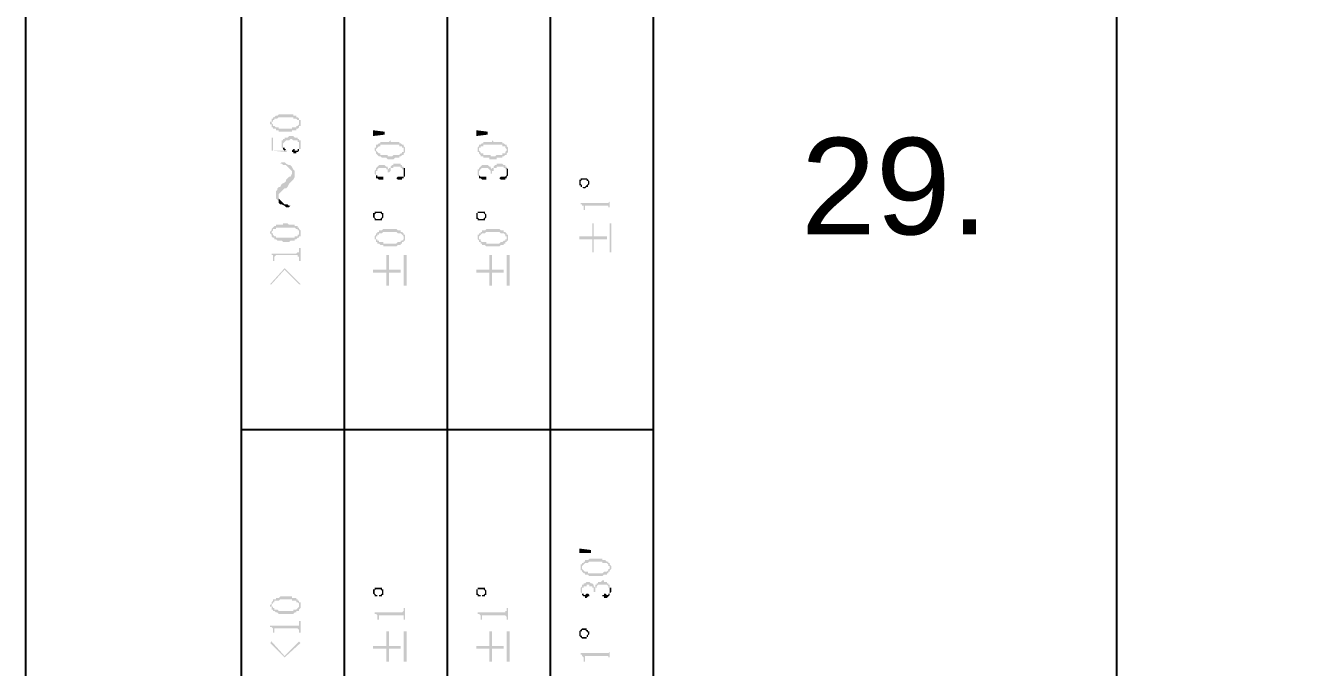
# Model space of a CAD drawing. Header units: millimetres. Extents: x 7018 to 13530, y 4187 to 5692.
# Drawn here: x 8881.97 to 8921.4, y 4761.68 to 4781.64 of the extents above; entities that cross this region are included whole.
import ezdxf

# ---------------------------------------------------------------- set-up
doc = ezdxf.new("R2010")
doc.units = ezdxf.units.MM
doc.styles.get("Standard").update_dxf_attribs({"font": 'arial.ttf'})

msp = doc.modelspace()

# ---------------------------------------------------------------- hatches: boundary and pattern name
at = {"transparency": 33554559}
for points in [[(8889.578, 4778.606), (8889.578, 4778.561), (8889.623, 4778.561), (8889.623, 4778.515), (8889.623, 4778.47), (8889.623, 4778.606), (8889.623, 4778.651), (8889.668, 4778.651), (8889.668, 4778.696), (8889.713, 4778.696), (8889.713, 4778.741), (8889.804, 4778.741), (8889.849, 4778.786), (8890.3, 4778.786), (8890.3, 4778.741), (8890.39, 4778.741), (8890.436, 4778.696), (8890.481, 4778.696), (8890.481, 4778.651), (8890.481, 4778.606), (8890.481, 4778.741), (8890.481, 4778.741), (8890.436, 4778.786), (8890.39, 4778.786), (8890.39, 4778.831), (8890.3, 4778.831), (8890.3, 4778.877), (8889.849, 4778.877), (8889.804, 4778.831), (8889.759, 4778.831), (8889.713, 4778.786), (8889.668, 4778.786), (8889.668, 4778.741), (8889.623, 4778.741), (8889.623, 4778.696), (8889.623, 4778.651), (8889.578, 4778.651)], [(8889.623, 4778.47), (8889.668, 4778.47), (8889.668, 4778.425), (8889.759, 4778.425), (8889.759, 4778.38), (8889.849, 4778.38), (8889.849, 4778.335), (8890.255, 4778.335), (8890.255, 4778.38), (8890.39, 4778.38), (8890.39, 4778.425), (8890.436, 4778.425), (8890.481, 4778.47), (8890.481, 4778.515), (8890.526, 4778.515), (8890.526, 4778.561), (8890.526, 4778.606), (8890.526, 4778.651), (8890.526, 4778.696), (8890.481, 4778.696), (8890.481, 4778.741), (8890.481, 4778.606), (8890.481, 4778.561), (8890.481, 4778.561), (8890.436, 4778.515), (8890.39, 4778.515), (8890.39, 4778.47), (8890.255, 4778.47), (8890.255, 4778.425), (8889.849, 4778.425), (8889.849, 4778.47), (8889.759, 4778.47), (8889.713, 4778.515), (8889.668, 4778.515), (8889.668, 4778.561), (8889.668, 4778.561), (8889.623, 4778.606), (8889.623, 4778.606)], [(8889.623, 4778.154), (8889.623, 4777.748), (8890.075, 4777.703), (8890.12, 4777.748), (8890.075, 4777.748), (8890.075, 4777.793), (8890.029, 4777.748), (8889.668, 4777.748), (8889.668, 4778.154)], [(8889.939, 4777.974), (8889.939, 4777.884), (8889.939, 4777.839), (8889.939, 4777.839), (8889.984, 4777.793), (8889.984, 4777.929), (8889.984, 4777.974), (8889.984, 4777.974), (8890.029, 4778.019), (8890.029, 4778.019), (8890.075, 4778.064), (8890.165, 4778.064), (8890.21, 4778.109), (8890.255, 4778.109), (8890.3, 4778.064), (8890.436, 4778.064), (8890.436, 4778.019), (8890.481, 4778.019), (8890.481, 4777.974), (8890.481, 4777.929), (8890.481, 4777.793), (8890.526, 4777.793), (8890.526, 4777.839), (8890.526, 4777.929), (8890.526, 4777.974), (8890.526, 4778.064), (8890.481, 4778.064), (8890.481, 4778.109), (8890.436, 4778.109), (8890.436, 4778.154), (8890.345, 4778.154), (8890.3, 4778.2), (8890.165, 4778.2), (8890.12, 4778.154), (8890.029, 4778.154), (8890.029, 4778.109), (8889.984, 4778.109), (8889.984, 4778.064), (8889.939, 4778.064), (8889.939, 4778.019)], [(8892.782, 4778.38), (8893.144, 4778.335), (8893.144, 4778.245), (8892.782, 4778.2)], [(8892.828, 4777.748), (8892.828, 4777.748), (8892.873, 4777.703), (8892.873, 4777.658), (8892.873, 4777.793), (8892.873, 4777.793), (8892.918, 4777.839), (8892.918, 4777.839), (8892.963, 4777.884), (8893.008, 4777.884), (8893.008, 4777.929), (8893.595, 4777.929), (8893.595, 4777.884), (8893.685, 4777.884), (8893.685, 4777.839), (8893.73, 4777.839), (8893.73, 4777.793), (8893.73, 4777.748), (8893.73, 4777.929), (8893.685, 4777.929), (8893.64, 4777.974), (8893.595, 4777.974), (8893.595, 4778.019), (8893.324, 4778.019), (8893.324, 4778.064), (8893.324, 4778.064), (8893.279, 4778.019), (8893.008, 4778.019), (8893.008, 4777.974), (8892.963, 4777.974), (8892.918, 4777.929), (8892.873, 4777.929), (8892.873, 4777.884), (8892.873, 4777.839), (8892.828, 4777.839), (8892.828, 4777.793)], [(8895.987, 4778.38), (8896.348, 4778.335), (8896.348, 4778.245), (8895.987, 4778.2)], [(8896.032, 4777.748), (8896.032, 4777.703), (8896.077, 4777.703), (8896.077, 4777.658), (8896.077, 4777.793), (8896.077, 4777.839), (8896.122, 4777.839), (8896.122, 4777.884), (8896.213, 4777.884), (8896.213, 4777.929), (8896.799, 4777.929), (8896.799, 4777.884), (8896.889, 4777.884), (8896.889, 4777.839), (8896.889, 4777.839), (8896.935, 4777.793), (8896.935, 4777.748), (8896.935, 4777.929), (8896.889, 4777.929), (8896.844, 4777.974), (8896.799, 4777.974), (8896.799, 4778.019), (8896.528, 4778.019), (8896.483, 4778.064), (8896.483, 4778.019), (8896.213, 4778.019), (8896.213, 4777.974), (8896.167, 4777.974), (8896.122, 4777.929), (8896.077, 4777.929), (8896.077, 4777.884), (8896.077, 4777.884), (8896.032, 4777.839), (8896.032, 4777.793)], [(8889.984, 4777.793), (8889.984, 4777.793), (8890.029, 4777.748), (8890.029, 4777.748), (8890.075, 4777.793), (8890.029, 4777.793), (8890.029, 4777.839), (8889.984, 4777.839), (8889.984, 4777.884), (8889.984, 4777.929)], [(8890.255, 4777.748), (8890.255, 4777.703), (8890.3, 4777.703), (8890.3, 4777.658), (8890.39, 4777.658), (8890.39, 4777.703), (8890.436, 4777.703), (8890.481, 4777.748), (8890.481, 4777.929), (8890.481, 4777.839), (8890.481, 4777.793), (8890.436, 4777.793), (8890.436, 4777.748), (8890.345, 4777.748), (8890.345, 4777.793), (8890.3, 4777.793)], [(8892.873, 4777.658), (8892.918, 4777.613), (8892.918, 4777.613), (8892.963, 4777.568), (8893.008, 4777.568), (8893.053, 4777.523), (8893.189, 4777.523), (8893.234, 4777.477), (8893.414, 4777.477), (8893.459, 4777.523), (8893.595, 4777.523), (8893.595, 4777.568), (8893.64, 4777.568), (8893.685, 4777.613), (8893.73, 4777.613), (8893.73, 4777.658), (8893.73, 4777.658), (8893.775, 4777.703), (8893.775, 4777.748), (8893.775, 4777.793), (8893.775, 4777.839), (8893.775, 4777.839), (8893.73, 4777.884), (8893.73, 4777.748), (8893.73, 4777.703), (8893.685, 4777.703), (8893.685, 4777.658), (8893.64, 4777.658), (8893.595, 4777.613), (8893.414, 4777.613), (8893.369, 4777.568), (8893.234, 4777.568), (8893.234, 4777.613), (8893.008, 4777.613), (8893.008, 4777.658), (8892.963, 4777.658), (8892.918, 4777.703), (8892.918, 4777.703), (8892.873, 4777.748), (8892.873, 4777.748)], [(8896.077, 4777.658), (8896.122, 4777.613), (8896.122, 4777.568), (8896.213, 4777.568), (8896.213, 4777.523), (8896.393, 4777.523), (8896.393, 4777.477), (8896.619, 4777.477), (8896.619, 4777.523), (8896.799, 4777.523), (8896.799, 4777.568), (8896.844, 4777.568), (8896.889, 4777.613), (8896.935, 4777.613), (8896.935, 4777.658), (8896.935, 4777.658), (8896.98, 4777.703), (8896.98, 4777.748), (8896.98, 4777.793), (8896.98, 4777.839), (8896.98, 4777.839), (8896.935, 4777.884), (8896.935, 4777.748), (8896.935, 4777.748), (8896.889, 4777.703), (8896.889, 4777.658), (8896.799, 4777.658), (8896.799, 4777.613), (8896.619, 4777.613), (8896.574, 4777.568), (8896.438, 4777.568), (8896.438, 4777.613), (8896.213, 4777.613), (8896.213, 4777.658), (8896.122, 4777.658), (8896.122, 4777.703), (8896.122, 4777.703), (8896.077, 4777.748), (8896.077, 4777.748)], [(8889.894, 4777.342), (8889.939, 4777.342), (8889.984, 4777.297), (8890.075, 4777.297), (8890.12, 4777.252), (8890.165, 4777.207), (8890.165, 4777.207), (8890.21, 4777.162), (8890.255, 4777.116), (8890.255, 4776.8), (8890.255, 4776.8), (8890.3, 4776.846), (8890.345, 4776.936), (8890.345, 4777.116), (8890.3, 4777.162), (8890.255, 4777.252), (8890.255, 4777.252), (8890.21, 4777.297), (8890.165, 4777.297), (8890.075, 4777.342), (8890.029, 4777.387), (8889.939, 4777.387)], [(8892.828, 4777.071), (8892.828, 4777.026), (8892.828, 4777.026), (8892.873, 4776.981), (8892.873, 4776.936), (8892.873, 4777.071), (8892.873, 4777.116), (8892.918, 4777.116), (8892.918, 4777.162), (8892.918, 4777.162), (8892.963, 4777.207), (8893.189, 4777.207), (8893.189, 4777.162), (8893.234, 4777.162), (8893.234, 4777.116), (8893.234, 4777.071), (8893.279, 4777.071), (8893.279, 4777.026), (8893.279, 4777.071), (8893.324, 4777.116), (8893.324, 4777.162), (8893.324, 4777.207), (8893.414, 4777.207), (8893.414, 4777.252), (8893.64, 4777.252), (8893.64, 4777.207), (8893.685, 4777.207), (8893.685, 4777.162), (8893.73, 4777.162), (8893.73, 4777.116), (8893.73, 4777.071), (8893.73, 4777.252), (8893.685, 4777.252), (8893.685, 4777.297), (8893.64, 4777.297), (8893.64, 4777.342), (8893.414, 4777.342), (8893.414, 4777.297), (8893.369, 4777.297), (8893.324, 4777.252), (8893.324, 4777.207), (8893.279, 4777.207), (8893.279, 4777.162), (8893.279, 4777.162), (8893.234, 4777.207), (8893.234, 4777.252), (8893.189, 4777.252), (8893.144, 4777.297), (8892.963, 4777.297), (8892.918, 4777.252), (8892.918, 4777.252), (8892.873, 4777.207), (8892.873, 4777.162), (8892.873, 4777.162), (8892.828, 4777.116), (8892.828, 4777.116)], [(8893.505, 4776.891), (8893.505, 4776.891), (8893.55, 4776.846), (8893.685, 4776.846), (8893.685, 4776.891), (8893.73, 4776.891), (8893.73, 4776.936), (8893.775, 4776.936), (8893.775, 4777.026), (8893.775, 4777.071), (8893.775, 4777.116), (8893.775, 4777.207), (8893.73, 4777.207), (8893.73, 4777.026), (8893.73, 4776.981), (8893.73, 4776.936), (8893.55, 4776.936)], [(8896.032, 4777.071), (8896.032, 4777.026), (8896.032, 4776.981), (8896.077, 4776.936), (8896.077, 4777.071), (8896.077, 4777.116), (8896.077, 4777.116), (8896.122, 4777.162), (8896.122, 4777.162), (8896.167, 4777.207), (8896.348, 4777.207), (8896.393, 4777.162), (8896.393, 4777.162), (8896.438, 4777.116), (8896.438, 4777.071), (8896.438, 4777.026), (8896.483, 4777.026), (8896.483, 4777.116), (8896.528, 4777.116), (8896.528, 4777.162), (8896.528, 4777.207), (8896.619, 4777.207), (8896.619, 4777.252), (8896.844, 4777.252), (8896.844, 4777.207), (8896.889, 4777.207), (8896.889, 4777.162), (8896.935, 4777.162), (8896.935, 4777.116), (8896.935, 4777.071), (8896.935, 4777.252), (8896.889, 4777.252), (8896.889, 4777.297), (8896.844, 4777.297), (8896.799, 4777.342), (8896.619, 4777.342), (8896.619, 4777.297), (8896.574, 4777.297), (8896.528, 4777.252), (8896.528, 4777.207), (8896.483, 4777.207), (8896.483, 4777.162), (8896.483, 4777.162), (8896.438, 4777.207), (8896.438, 4777.252), (8896.393, 4777.252), (8896.348, 4777.297), (8896.167, 4777.297), (8896.122, 4777.252), (8896.122, 4777.252), (8896.077, 4777.207), (8896.077, 4777.162), (8896.032, 4777.162), (8896.032, 4777.116), (8896.032, 4777.116)], [(8896.709, 4776.891), (8896.709, 4776.891), (8896.754, 4776.846), (8896.889, 4776.846), (8896.889, 4776.891), (8896.935, 4776.891), (8896.935, 4776.936), (8896.935, 4776.936), (8896.98, 4776.981), (8896.98, 4777.026), (8896.98, 4777.071), (8896.98, 4777.116), (8896.98, 4777.162), (8896.935, 4777.207), (8896.935, 4777.026), (8896.935, 4776.981), (8896.935, 4776.981), (8896.889, 4776.936), (8896.754, 4776.936)], [(8889.759, 4776.349), (8889.759, 4776.259), (8889.804, 4776.214), (8889.849, 4776.169), (8889.849, 4776.394), (8889.894, 4776.439), (8889.939, 4776.485), (8889.984, 4776.53), (8890.029, 4776.575), (8890.075, 4776.575), (8890.12, 4776.62), (8890.165, 4776.71), (8890.165, 4776.71), (8890.21, 4776.755), (8890.255, 4776.8), (8890.255, 4777.071), (8890.255, 4777.026), (8890.21, 4776.936), (8890.165, 4776.936), (8890.12, 4776.891), (8890.075, 4776.846), (8890.075, 4776.8), (8890.029, 4776.755), (8889.939, 4776.71), (8889.939, 4776.71), (8889.894, 4776.62), (8889.849, 4776.62), (8889.804, 4776.575), (8889.804, 4776.53), (8889.759, 4776.485), (8889.759, 4776.439)], [(8892.873, 4776.936), (8892.873, 4776.891), (8892.918, 4776.891), (8892.963, 4776.846), (8893.098, 4776.846), (8893.098, 4776.891), (8893.098, 4776.936), (8892.918, 4776.936), (8892.918, 4776.981), (8892.873, 4776.981), (8892.873, 4777.071)], [(8896.077, 4776.936), (8896.077, 4776.891), (8896.122, 4776.891), (8896.167, 4776.846), (8896.303, 4776.846), (8896.303, 4776.891), (8896.303, 4776.936), (8896.122, 4776.936), (8896.077, 4776.981), (8896.077, 4777.071)], [(8899.191, 4776.755), (8899.191, 4776.71), (8899.191, 4776.665), (8899.236, 4776.665), (8899.236, 4776.755), (8899.236, 4776.8), (8899.236, 4776.8), (8899.281, 4776.846), (8899.417, 4776.846), (8899.417, 4776.8), (8899.462, 4776.8), (8899.462, 4776.62), (8899.462, 4776.665), (8899.462, 4776.665), (8899.507, 4776.71), (8899.507, 4776.755), (8899.507, 4776.8), (8899.462, 4776.846), (8899.462, 4776.846), (8899.417, 4776.891), (8899.236, 4776.891), (8899.236, 4776.846), (8899.191, 4776.846), (8899.191, 4776.8), (8899.191, 4776.8)], [(8899.236, 4776.665), (8899.236, 4776.62), (8899.281, 4776.62), (8899.327, 4776.575), (8899.372, 4776.575), (8899.417, 4776.62), (8899.462, 4776.62), (8899.462, 4776.755), (8899.462, 4776.71), (8899.462, 4776.71), (8899.417, 4776.665), (8899.417, 4776.665), (8899.372, 4776.62), (8899.281, 4776.62), (8899.281, 4776.665), (8899.281, 4776.665), (8899.236, 4776.71), (8899.236, 4776.755), (8899.236, 4776.755)], [(8889.849, 4776.169), (8889.849, 4776.123), (8889.894, 4776.078), (8889.939, 4776.078), (8890.029, 4776.033), (8890.075, 4775.988), (8890.165, 4775.988), (8890.21, 4776.033), (8890.165, 4776.033), (8890.12, 4776.078), (8890.029, 4776.078), (8889.984, 4776.123), (8889.939, 4776.169), (8889.939, 4776.169), (8889.894, 4776.214), (8889.849, 4776.259), (8889.849, 4776.304)], [(8899.236, 4776.123), (8899.236, 4776.078), (8899.281, 4776.078), (8899.281, 4776.033), (8899.327, 4776.033), (8899.327, 4775.943), (8899.327, 4775.898), (8899.372, 4775.898), (8899.372, 4775.988), (8899.372, 4776.033), (8900.094, 4776.033), (8900.094, 4775.988), (8900.139, 4775.988), (8900.139, 4775.943), (8900.139, 4775.898), (8900.139, 4776.259), (8900.139, 4776.214), (8900.139, 4776.169), (8900.094, 4776.123), (8900.049, 4776.123)], [(8892.782, 4775.717), (8892.782, 4775.672), (8892.782, 4775.672), (8892.828, 4775.627), (8892.828, 4775.762), (8892.828, 4775.762), (8892.873, 4775.808), (8893.008, 4775.808), (8893.053, 4775.762), (8893.053, 4775.627), (8893.053, 4775.627), (8893.098, 4775.672), (8893.098, 4775.717), (8893.098, 4775.762), (8893.098, 4775.808), (8893.053, 4775.808), (8893.053, 4775.853), (8892.828, 4775.853), (8892.828, 4775.808), (8892.782, 4775.808), (8892.782, 4775.762), (8892.782, 4775.762)], [(8892.828, 4775.627), (8892.828, 4775.582), (8893.053, 4775.582), (8893.053, 4775.717), (8893.053, 4775.672), (8893.053, 4775.672), (8893.008, 4775.627), (8892.873, 4775.627), (8892.828, 4775.672), (8892.828, 4775.717), (8892.828, 4775.717)], [(8895.987, 4775.717), (8895.987, 4775.672), (8895.987, 4775.627), (8896.032, 4775.627), (8896.032, 4775.762), (8896.032, 4775.808), (8896.213, 4775.808), (8896.258, 4775.762), (8896.258, 4775.627), (8896.258, 4775.627), (8896.303, 4775.672), (8896.303, 4775.717), (8896.303, 4775.762), (8896.303, 4775.762), (8896.258, 4775.808), (8896.258, 4775.853), (8896.032, 4775.853), (8896.032, 4775.808), (8895.987, 4775.808), (8895.987, 4775.762), (8895.987, 4775.762)], [(8896.032, 4775.627), (8896.032, 4775.582), (8896.258, 4775.582), (8896.258, 4775.717), (8896.258, 4775.672), (8896.258, 4775.672), (8896.213, 4775.627), (8896.077, 4775.627), (8896.032, 4775.672), (8896.032, 4775.717), (8896.032, 4775.717)], [(8889.578, 4775.221), (8889.578, 4775.176), (8889.578, 4775.176), (8889.623, 4775.131), (8889.623, 4775.085), (8889.623, 4775.221), (8889.623, 4775.221), (8889.668, 4775.266), (8889.668, 4775.311), (8889.759, 4775.311), (8889.759, 4775.356), (8890.345, 4775.356), (8890.39, 4775.311), (8890.436, 4775.311), (8890.436, 4775.266), (8890.481, 4775.266), (8890.481, 4775.221), (8890.481, 4775.356), (8890.436, 4775.356), (8890.436, 4775.401), (8890.345, 4775.401), (8890.345, 4775.447), (8890.165, 4775.447), (8890.12, 4775.492), (8889.984, 4775.492), (8889.984, 4775.447), (8889.759, 4775.447), (8889.759, 4775.401), (8889.713, 4775.401), (8889.668, 4775.356), (8889.668, 4775.356), (8889.623, 4775.311), (8889.623, 4775.266), (8889.623, 4775.266)], [(8889.623, 4775.085), (8889.668, 4775.04), (8889.713, 4775.04), (8889.713, 4774.995), (8889.759, 4774.995), (8889.804, 4774.95), (8889.939, 4774.95), (8889.984, 4774.905), (8890.165, 4774.905), (8890.21, 4774.95), (8890.345, 4774.95), (8890.345, 4774.995), (8890.39, 4774.995), (8890.436, 4775.04), (8890.481, 4775.04), (8890.481, 4775.085), (8890.526, 4775.085), (8890.526, 4775.131), (8890.526, 4775.221), (8890.526, 4775.266), (8890.526, 4775.266), (8890.481, 4775.311), (8890.481, 4775.176), (8890.481, 4775.131), (8890.436, 4775.131), (8890.436, 4775.085), (8890.345, 4775.085), (8890.345, 4775.04), (8889.759, 4775.04), (8889.759, 4775.085), (8889.713, 4775.085), (8889.668, 4775.131), (8889.668, 4775.176), (8889.623, 4775.176), (8889.623, 4775.221)], [(8892.828, 4775.04), (8892.828, 4774.995), (8892.873, 4774.995), (8892.873, 4774.95), (8892.873, 4774.905), (8892.873, 4775.04), (8892.873, 4775.085), (8892.918, 4775.085), (8892.918, 4775.131), (8892.963, 4775.131), (8892.963, 4775.176), (8893.053, 4775.176), (8893.098, 4775.221), (8893.505, 4775.221), (8893.55, 4775.176), (8893.64, 4775.176), (8893.685, 4775.131), (8893.685, 4775.131), (8893.73, 4775.085), (8893.73, 4775.04), (8893.73, 4775.176), (8893.73, 4775.176), (8893.685, 4775.221), (8893.64, 4775.221), (8893.64, 4775.266), (8893.55, 4775.266), (8893.505, 4775.311), (8893.098, 4775.311), (8893.053, 4775.266), (8892.963, 4775.266), (8892.963, 4775.221), (8892.918, 4775.221), (8892.918, 4775.176), (8892.873, 4775.176), (8892.873, 4775.131), (8892.873, 4775.131), (8892.828, 4775.085), (8892.828, 4775.085)], [(8896.032, 4775.04), (8896.032, 4774.995), (8896.032, 4774.995), (8896.077, 4774.95), (8896.077, 4774.905), (8896.077, 4775.04), (8896.077, 4775.085), (8896.077, 4775.085), (8896.122, 4775.131), (8896.122, 4775.131), (8896.167, 4775.176), (8896.258, 4775.176), (8896.303, 4775.221), (8896.709, 4775.221), (8896.754, 4775.176), (8896.844, 4775.176), (8896.889, 4775.131), (8896.889, 4775.085), (8896.935, 4775.085), (8896.935, 4775.04), (8896.935, 4775.176), (8896.935, 4775.176), (8896.889, 4775.221), (8896.844, 4775.221), (8896.844, 4775.266), (8896.754, 4775.266), (8896.709, 4775.311), (8896.303, 4775.311), (8896.258, 4775.266), (8896.167, 4775.266), (8896.167, 4775.221), (8896.122, 4775.221), (8896.122, 4775.176), (8896.077, 4775.176), (8896.077, 4775.131), (8896.032, 4775.131), (8896.032, 4775.085), (8896.032, 4775.085)], [(8899.191, 4775.085), (8899.191, 4774.995), (8899.597, 4774.995), (8899.597, 4774.589), (8899.643, 4774.589), (8899.643, 4774.995), (8900.049, 4774.995), (8900.049, 4775.085), (8899.643, 4775.085), (8899.643, 4775.492), (8899.597, 4775.492), (8899.597, 4775.085)], [(8900.184, 4774.589), (8900.184, 4775.492), (8900.139, 4775.492), (8900.139, 4774.589)], [(8892.873, 4774.905), (8892.918, 4774.905), (8892.918, 4774.86), (8892.963, 4774.86), (8893.008, 4774.815), (8893.098, 4774.815), (8893.098, 4774.77), (8893.505, 4774.77), (8893.55, 4774.815), (8893.64, 4774.815), (8893.64, 4774.86), (8893.685, 4774.86), (8893.685, 4774.905), (8893.73, 4774.905), (8893.73, 4774.95), (8893.775, 4774.95), (8893.775, 4774.995), (8893.775, 4775.04), (8893.775, 4775.085), (8893.775, 4775.131), (8893.73, 4775.131), (8893.73, 4775.176), (8893.73, 4775.04), (8893.73, 4774.995), (8893.73, 4774.995), (8893.685, 4774.95), (8893.64, 4774.95), (8893.64, 4774.905), (8893.55, 4774.905), (8893.505, 4774.86), (8893.098, 4774.86), (8893.098, 4774.905), (8892.963, 4774.905), (8892.963, 4774.95), (8892.918, 4774.95), (8892.918, 4774.995), (8892.873, 4774.995), (8892.873, 4775.04), (8892.873, 4775.04)], [(8896.077, 4774.905), (8896.122, 4774.905), (8896.122, 4774.86), (8896.167, 4774.86), (8896.167, 4774.815), (8896.258, 4774.815), (8896.303, 4774.77), (8896.709, 4774.77), (8896.754, 4774.815), (8896.844, 4774.815), (8896.844, 4774.86), (8896.889, 4774.86), (8896.889, 4774.905), (8896.935, 4774.905), (8896.935, 4774.95), (8896.98, 4774.95), (8896.98, 4774.995), (8896.98, 4775.04), (8896.98, 4775.085), (8896.98, 4775.131), (8896.935, 4775.131), (8896.935, 4775.176), (8896.935, 4775.04), (8896.935, 4774.995), (8896.889, 4774.995), (8896.889, 4774.95), (8896.844, 4774.95), (8896.799, 4774.905), (8896.754, 4774.905), (8896.709, 4774.86), (8896.303, 4774.86), (8896.303, 4774.905), (8896.167, 4774.905), (8896.122, 4774.95), (8896.122, 4774.995), (8896.077, 4774.995), (8896.077, 4775.04), (8896.077, 4775.04)], [(8889.578, 4774.544), (8889.623, 4774.544), (8889.623, 4774.499), (8889.668, 4774.499), (8889.668, 4774.454), (8889.668, 4774.318), (8889.713, 4774.318), (8889.713, 4774.454), (8889.713, 4774.454), (8889.759, 4774.499), (8890.436, 4774.499), (8890.436, 4774.454), (8890.481, 4774.454), (8890.481, 4774.318), (8890.526, 4774.318), (8890.526, 4774.724), (8890.481, 4774.724), (8890.481, 4774.634), (8890.481, 4774.589), (8890.436, 4774.589), (8890.39, 4774.544)], [(8892.782, 4774.047), (8892.782, 4773.957), (8893.189, 4773.957), (8893.189, 4773.551), (8893.279, 4773.551), (8893.279, 4773.957), (8893.64, 4773.957), (8893.64, 4774.047), (8893.279, 4774.047), (8893.279, 4774.499), (8893.189, 4774.499), (8893.189, 4774.047)], [(8893.82, 4773.551), (8893.82, 4774.499), (8893.73, 4774.499), (8893.73, 4773.551)], [(8895.987, 4774.047), (8895.987, 4773.957), (8896.393, 4773.957), (8896.393, 4773.551), (8896.483, 4773.551), (8896.483, 4773.957), (8896.844, 4773.957), (8896.844, 4774.047), (8896.483, 4774.047), (8896.483, 4774.499), (8896.393, 4774.499), (8896.393, 4774.047)], [(8897.025, 4773.551), (8897.025, 4774.499), (8896.935, 4774.499), (8896.935, 4773.551)], [(8889.578, 4773.596), (8889.623, 4773.596), (8890.029, 4774.047), (8890.481, 4773.596), (8890.526, 4773.596), (8890.029, 4774.093)], [(8899.191, 4765.382), (8899.552, 4765.337), (8899.552, 4765.247), (8899.191, 4765.247)], [(8899.236, 4764.795), (8899.236, 4764.75), (8899.236, 4764.705), (8899.281, 4764.705), (8899.281, 4764.66), (8899.281, 4764.795), (8899.281, 4764.84), (8899.281, 4764.84), (8899.327, 4764.886), (8899.327, 4764.886), (8899.372, 4764.931), (8899.462, 4764.931), (8899.507, 4764.976), (8899.913, 4764.976), (8899.913, 4764.931), (8900.049, 4764.931), (8900.094, 4764.886), (8900.094, 4764.84), (8900.139, 4764.84), (8900.139, 4764.795), (8900.139, 4764.931), (8900.094, 4764.931), (8900.094, 4764.976), (8900.049, 4764.976), (8900.004, 4765.021), (8899.913, 4765.021), (8899.913, 4765.066), (8899.507, 4765.066), (8899.462, 4765.021), (8899.372, 4765.021), (8899.372, 4764.976), (8899.327, 4764.976), (8899.327, 4764.931), (8899.281, 4764.931), (8899.281, 4764.886), (8899.236, 4764.886), (8899.236, 4764.84), (8899.236, 4764.84)], [(8899.281, 4764.66), (8899.281, 4764.66), (8899.327, 4764.615), (8899.372, 4764.615), (8899.372, 4764.57), (8899.462, 4764.57), (8899.507, 4764.525), (8899.913, 4764.525), (8899.958, 4764.57), (8900.049, 4764.57), (8900.049, 4764.615), (8900.094, 4764.615), (8900.094, 4764.66), (8900.139, 4764.66), (8900.139, 4764.705), (8900.139, 4764.705), (8900.184, 4764.75), (8900.184, 4764.795), (8900.184, 4764.84), (8900.184, 4764.84), (8900.139, 4764.886), (8900.139, 4764.931), (8900.139, 4764.795), (8900.139, 4764.75), (8900.094, 4764.75), (8900.094, 4764.705), (8900.094, 4764.705), (8900.049, 4764.66), (8899.958, 4764.66), (8899.913, 4764.615), (8899.462, 4764.615), (8899.462, 4764.66), (8899.372, 4764.66), (8899.327, 4764.705), (8899.327, 4764.705), (8899.281, 4764.75), (8899.281, 4764.795), (8899.281, 4764.795)], [(8899.236, 4764.118), (8899.236, 4764.073), (8899.236, 4764.028), (8899.236, 4764.028), (8899.281, 4763.983), (8899.281, 4764.073), (8899.281, 4764.118), (8899.281, 4764.163), (8899.327, 4764.163), (8899.327, 4764.209), (8899.417, 4764.209), (8899.417, 4764.254), (8899.507, 4764.254), (8899.507, 4764.209), (8899.597, 4764.209), (8899.597, 4764.163), (8899.643, 4764.163), (8899.643, 4764.073), (8899.643, 4764.028), (8899.688, 4764.028), (8899.688, 4764.073), (8899.688, 4764.163), (8899.733, 4764.163), (8899.733, 4764.209), (8899.733, 4764.209), (8899.778, 4764.254), (8900.049, 4764.254), (8900.094, 4764.209), (8900.094, 4764.163), (8900.139, 4764.163), (8900.139, 4764.118), (8900.139, 4764.073), (8900.139, 4764.254), (8900.094, 4764.254), (8900.094, 4764.299), (8900.049, 4764.299), (8900.049, 4764.344), (8899.958, 4764.344), (8899.958, 4764.389), (8899.913, 4764.389), (8899.868, 4764.344), (8899.778, 4764.344), (8899.778, 4764.299), (8899.733, 4764.299), (8899.733, 4764.254), (8899.688, 4764.254), (8899.688, 4764.209), (8899.688, 4764.163), (8899.643, 4764.209), (8899.643, 4764.254), (8899.643, 4764.254), (8899.597, 4764.299), (8899.552, 4764.299), (8899.507, 4764.344), (8899.417, 4764.344), (8899.372, 4764.299), (8899.327, 4764.299), (8899.327, 4764.254), (8899.281, 4764.254), (8899.281, 4764.209), (8899.281, 4764.209), (8899.236, 4764.163)], [(8899.913, 4763.893), (8899.958, 4763.893), (8899.958, 4763.848), (8900.049, 4763.848), (8900.094, 4763.893), (8900.094, 4763.893), (8900.139, 4763.938), (8900.139, 4763.983), (8900.139, 4763.983), (8900.184, 4764.028), (8900.184, 4764.073), (8900.184, 4764.118), (8900.184, 4764.163), (8900.139, 4764.163), (8900.139, 4764.254), (8900.139, 4764.073), (8900.139, 4764.028), (8900.139, 4763.983), (8900.094, 4763.983), (8900.094, 4763.938), (8900.049, 4763.938), (8900.004, 4763.983), (8899.958, 4763.983), (8899.958, 4763.938), (8899.913, 4763.938)], [(8889.578, 4763.622), (8889.578, 4763.577), (8889.623, 4763.577), (8889.623, 4763.532), (8889.623, 4763.486), (8889.623, 4763.622), (8889.623, 4763.667), (8889.668, 4763.667), (8889.668, 4763.712), (8889.713, 4763.712), (8889.713, 4763.757), (8889.849, 4763.757), (8889.894, 4763.802), (8890.255, 4763.802), (8890.255, 4763.757), (8890.39, 4763.757), (8890.39, 4763.712), (8890.436, 4763.712), (8890.481, 4763.667), (8890.481, 4763.622), (8890.481, 4763.757), (8890.436, 4763.757), (8890.436, 4763.802), (8890.39, 4763.802), (8890.39, 4763.848), (8890.255, 4763.848), (8890.255, 4763.893), (8889.894, 4763.893), (8889.849, 4763.848), (8889.759, 4763.848), (8889.759, 4763.802), (8889.668, 4763.802), (8889.668, 4763.757), (8889.668, 4763.757), (8889.623, 4763.712), (8889.623, 4763.667), (8889.623, 4763.667)], [(8892.782, 4764.028), (8892.782, 4763.983), (8892.782, 4763.983), (8892.828, 4763.938), (8892.828, 4764.073), (8892.828, 4764.073), (8892.873, 4764.118), (8893.008, 4764.118), (8893.053, 4764.073), (8893.053, 4763.938), (8893.098, 4763.938), (8893.098, 4764.028), (8893.098, 4764.073), (8893.098, 4764.118), (8893.053, 4764.118), (8893.053, 4764.163), (8892.828, 4764.163), (8892.828, 4764.118), (8892.782, 4764.118), (8892.782, 4764.073), (8892.782, 4764.073)], [(8892.828, 4763.938), (8892.828, 4763.893), (8893.053, 4763.893), (8893.053, 4764.028), (8893.053, 4763.983), (8893.053, 4763.983), (8893.008, 4763.938), (8892.963, 4763.938), (8892.963, 4763.893), (8892.918, 4763.893), (8892.918, 4763.938), (8892.873, 4763.938), (8892.828, 4763.983), (8892.828, 4764.028), (8892.828, 4764.028)], [(8895.987, 4764.028), (8895.987, 4763.983), (8895.987, 4763.938), (8896.032, 4763.938), (8896.032, 4764.073), (8896.032, 4764.118), (8896.213, 4764.118), (8896.258, 4764.073), (8896.258, 4763.938), (8896.303, 4763.938), (8896.303, 4764.028), (8896.303, 4764.073), (8896.303, 4764.073), (8896.258, 4764.118), (8896.258, 4764.163), (8896.032, 4764.163), (8896.032, 4764.118), (8895.987, 4764.118), (8895.987, 4764.073), (8895.987, 4764.073)], [(8896.032, 4763.938), (8896.032, 4763.893), (8896.258, 4763.893), (8896.258, 4764.028), (8896.258, 4763.983), (8896.258, 4763.983), (8896.213, 4763.938), (8896.167, 4763.938), (8896.167, 4763.893), (8896.122, 4763.893), (8896.122, 4763.938), (8896.077, 4763.938), (8896.032, 4763.983), (8896.032, 4764.028), (8896.032, 4764.028)], [(8899.281, 4763.983), (8899.281, 4763.938), (8899.281, 4763.938), (8899.327, 4763.893), (8899.372, 4763.893), (8899.372, 4763.848), (8899.417, 4763.848), (8899.462, 4763.893), (8899.507, 4763.893), (8899.507, 4763.938), (8899.507, 4763.938), (8899.462, 4763.983), (8899.417, 4763.983), (8899.372, 4763.938), (8899.327, 4763.938), (8899.327, 4763.983), (8899.281, 4763.983), (8899.281, 4764.028), (8899.281, 4764.073)], [(8889.623, 4763.486), (8889.668, 4763.486), (8889.668, 4763.441), (8889.713, 4763.441), (8889.759, 4763.396), (8889.804, 4763.396), (8889.849, 4763.351), (8890.3, 4763.351), (8890.345, 4763.396), (8890.39, 4763.396), (8890.39, 4763.441), (8890.481, 4763.441), (8890.481, 4763.486), (8890.481, 4763.486), (8890.526, 4763.532), (8890.526, 4763.577), (8890.526, 4763.622), (8890.526, 4763.667), (8890.526, 4763.712), (8890.481, 4763.712), (8890.481, 4763.757), (8890.481, 4763.577), (8890.481, 4763.577), (8890.436, 4763.532), (8890.436, 4763.532), (8890.39, 4763.486), (8890.3, 4763.486), (8890.3, 4763.441), (8889.849, 4763.441), (8889.804, 4763.486), (8889.713, 4763.486), (8889.713, 4763.532), (8889.668, 4763.532), (8889.668, 4763.577), (8889.623, 4763.577), (8889.623, 4763.622)], [(8892.828, 4763.396), (8892.828, 4763.351), (8892.873, 4763.351), (8892.918, 4763.306), (8892.918, 4763.261), (8892.918, 4763.171), (8892.963, 4763.171), (8892.963, 4763.261), (8892.963, 4763.306), (8893.73, 4763.306), (8893.73, 4763.261), (8893.73, 4763.171), (8893.775, 4763.171), (8893.775, 4763.532), (8893.73, 4763.532), (8893.73, 4763.486), (8893.73, 4763.441), (8893.73, 4763.441), (8893.685, 4763.396), (8893.64, 4763.396)], [(8896.032, 4763.396), (8896.032, 4763.351), (8896.077, 4763.351), (8896.122, 4763.306), (8896.122, 4763.261), (8896.122, 4763.171), (8896.167, 4763.171), (8896.167, 4763.261), (8896.167, 4763.306), (8896.889, 4763.306), (8896.935, 4763.261), (8896.935, 4763.171), (8896.98, 4763.171), (8896.98, 4763.532), (8896.935, 4763.532), (8896.935, 4763.486), (8896.935, 4763.441), (8896.889, 4763.441), (8896.889, 4763.396), (8896.844, 4763.396)], [(8889.578, 4762.99), (8889.578, 4762.945), (8889.623, 4762.945), (8889.668, 4762.9), (8889.668, 4762.809), (8889.668, 4762.764), (8889.713, 4762.764), (8889.713, 4762.855), (8889.713, 4762.9), (8890.436, 4762.9), (8890.481, 4762.855), (8890.481, 4762.809), (8890.481, 4762.764), (8890.526, 4762.764), (8890.526, 4763.125), (8890.481, 4763.125), (8890.481, 4763.035), (8890.481, 4762.99), (8890.39, 4762.99)], [(8892.782, 4762.358), (8892.782, 4762.268), (8893.189, 4762.268), (8893.189, 4761.862), (8893.279, 4761.862), (8893.279, 4762.268), (8893.64, 4762.268), (8893.64, 4762.358), (8893.279, 4762.358), (8893.279, 4762.809), (8893.189, 4762.809), (8893.189, 4762.358)], [(8893.82, 4761.862), (8893.82, 4762.809), (8893.73, 4762.809), (8893.73, 4761.862)], [(8895.987, 4762.358), (8895.987, 4762.268), (8896.393, 4762.268), (8896.393, 4761.862), (8896.483, 4761.862), (8896.483, 4762.268), (8896.844, 4762.268), (8896.844, 4762.358), (8896.483, 4762.358), (8896.483, 4762.809), (8896.393, 4762.809), (8896.393, 4762.358)], [(8897.025, 4761.862), (8897.025, 4762.809), (8896.935, 4762.809), (8896.935, 4761.862)], [(8899.191, 4762.764), (8899.191, 4762.719), (8899.191, 4762.674), (8899.191, 4762.674), (8899.236, 4762.629), (8899.236, 4762.809), (8899.281, 4762.809), (8899.281, 4762.855), (8899.372, 4762.855), (8899.417, 4762.809), (8899.417, 4762.809), (8899.462, 4762.764), (8899.462, 4762.629), (8899.462, 4762.674), (8899.462, 4762.674), (8899.507, 4762.719), (8899.507, 4762.764), (8899.507, 4762.809), (8899.462, 4762.809), (8899.462, 4762.855), (8899.417, 4762.855), (8899.417, 4762.9), (8899.281, 4762.9), (8899.236, 4762.855), (8899.236, 4762.855), (8899.191, 4762.809)], [(8899.236, 4762.629), (8899.236, 4762.629), (8899.281, 4762.584), (8899.417, 4762.584), (8899.417, 4762.629), (8899.462, 4762.629), (8899.462, 4762.764), (8899.462, 4762.719), (8899.462, 4762.719), (8899.417, 4762.674), (8899.417, 4762.629), (8899.281, 4762.629), (8899.281, 4762.674), (8899.236, 4762.674), (8899.236, 4762.719), (8899.236, 4762.719)], [(8889.578, 4762.448), (8890.029, 4761.997), (8890.526, 4762.448), (8890.481, 4762.494), (8890.029, 4762.042), (8889.623, 4762.494)], [(8899.236, 4762.133), (8899.236, 4762.087), (8899.281, 4762.087), (8899.281, 4762.042), (8899.281, 4762.042), (8899.327, 4761.997), (8899.327, 4761.862), (8899.372, 4761.862), (8899.372, 4761.997), (8899.372, 4762.042), (8900.094, 4762.042), (8900.094, 4761.997), (8900.139, 4761.997), (8900.139, 4761.862), (8900.139, 4762.268), (8900.139, 4762.178), (8900.139, 4762.178), (8900.094, 4762.133), (8900.049, 4762.133)]]:
    msp.add_hatch(color=256, dxfattribs=at).paths.add_polyline_path(points)

# ---------------------------------------------------------------- linework, layer by layer
for p, q in [((8888.675, 4815.918), (8888.675, 4529.177)), ((8915.9, 4815.918), (8915.9, 4559.957))]:
    msp.add_line(p, q)
msp.add_lwpolyline([(9301.969, 4524.918), (9301.969, 4821.918), (8881.969, 4821.918), (8881.969, 4524.918)], close=True)
for points in [[(8891.88, 4815.918), (8891.88, 4742.004)], [(8895.084, 4815.918), (8895.084, 4742.004)], [(8898.289, 4815.918), (8898.289, 4742.004)], [(8901.493, 4815.918), (8901.493, 4529.177)], [(8888.675, 4769.083), (8901.493, 4769.083)]]:
    msp.add_lwpolyline(points)

# ---------------------------------------------------------------- texts
at = {"insert": (8908.994, 4776.622), "char_height": 2.9997, "width": 34.34827, "attachment_point": 5}
msp.add_mtext('29.', dxfattribs=at)

doc.saveas('drawing.dxf')
